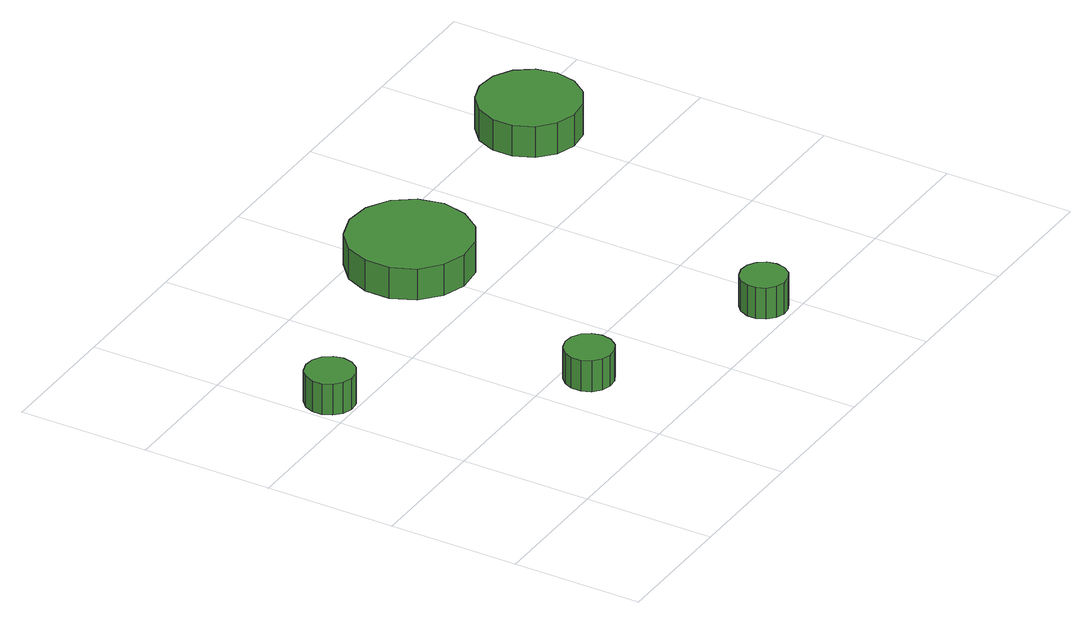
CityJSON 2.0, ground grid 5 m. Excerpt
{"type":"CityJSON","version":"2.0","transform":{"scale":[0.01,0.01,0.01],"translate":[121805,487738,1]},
"CityObjects":{
"tree1":{"type":"SolitaryVegetationObject","attributes":{"function":"something"},"geometry":[{"type":"MultiSurface","lod":"1","boundaries":[[[0,1,2,3,4,5,6,7,8,9,10,11,12,13,14]],[[15,16,17,18,19,20,21,22,23,24,25,26,27,28,29]],[[0,29,28,1]],[[1,28,27,2]],[[2,27,26,3]],[[3,26,25,4]],[[4,25,24,5]],[[5,24,23,6]],[[6,23,22,7]],[[7,22,21,8]],[[8,21,20,9]],[[9,20,19,10]],[[10,19,18,11]],[[11,18,17,12]],[[12,17,16,13]],[[13,16,15,14]],[[14,15,29,0]]]}]},
"tree2":{"type":"SolitaryVegetationObject","attributes":{"function":"something"},"geometry":[{"type":"MultiSurface","lod":"1","boundaries":[[[30,31,32,33,34,35,36,37,38,39,40,41,42,43,44]],[[45,46,47,48,49,50,51,52,53,54,55,56,57,58,59]],[[30,59,58,31]],[[31,58,57,32]],[[32,57,56,33]],[[33,56,55,34]],[[34,55,54,35]],[[35,54,53,36]],[[36,53,52,37]],[[37,52,51,38]],[[38,51,50,39]],[[39,50,49,40]],[[40,49,48,41]],[[41,48,47,42]],[[42,47,46,43]],[[43,46,45,44]],[[44,45,59,30]]]}]},
"tree3":{"type":"SolitaryVegetationObject","attributes":{"function":"something"},"geometry":[{"type":"MultiSurface","lod":"1","boundaries":[[[60,61,62,63,64,65,66,67,68,69,70,71,72,73,74]],[[75,76,77,78,79,80,81,82,83,84,85,86,87,88,89]],[[60,89,88,61]],[[61,88,87,62]],[[62,87,86,63]],[[63,86,85,64]],[[64,85,84,65]],[[65,84,83,66]],[[66,83,82,67]],[[67,82,81,68]],[[68,81,80,69]],[[69,80,79,70]],[[70,79,78,71]],[[71,78,77,72]],[[72,77,76,73]],[[73,76,75,74]],[[74,75,89,60]]]}]},
"tree4":{"type":"SolitaryVegetationObject","attributes":{"function":"something"},"geometry":[{"type":"MultiSurface","lod":"1","boundaries":[[[90,91,92,93,94,95,96,97,98,99,100,101,102,103,104]],[[105,106,107,108,109,110,111,112,113,114,115,116,117,118,119]],[[90,119,118,91]],[[91,118,117,92]],[[92,117,116,93]],[[93,116,115,94]],[[94,115,114,95]],[[95,114,113,96]],[[96,113,112,97]],[[97,112,111,98]],[[98,111,110,99]],[[99,110,109,100]],[[100,109,108,101]],[[101,108,107,102]],[[102,107,106,103]],[[103,106,105,104]],[[104,105,119,90]]]}]},
"tree5":{"type":"SolitaryVegetationObject","attributes":{"function":"something"},"geometry":[{"type":"MultiSurface","lod":"1","boundaries":[[[120,121,122,123,124,125,126,127,128,129,130,131,132,133,134]],[[135,136,137,138,139,140,141,142,143,144,145,146,147,148,149]],[[120,149,148,121]],[[121,148,147,122]],[[122,147,146,123]],[[123,146,145,124]],[[124,145,144,125]],[[125,144,143,126]],[[126,143,142,127]],[[127,142,141,128]],[[128,141,140,129]],[[129,140,139,130]],[[130,139,138,131]],[[131,138,137,132]],[[132,137,136,133]],[[133,136,135,134]],[[134,135,149,120]]]}]}
},
"vertices":[
[194,1100,147],[186,1138,147],[163,1170,147],[129,1189,147],[90,1193,147],[53,1181,147],[24,1155,147],[8,1119,147],[8,1081,147],[24,1045,147],[53,1019,147],[90,1007,147],[129,1011,147],[163,1030,147],[186,1062,147],[186,1062,20],[163,1030,20],[129,1011,20],[90,1007,20],[53,1019,20],[24,1045,20],[8,1081,20],[8,1119,20],[24,1155,20],[53,1181,20],[90,1193,20],[129,1189,20],[163,1170,20],[186,1138,20],[194,1100,20],
[792,400,140],[784,438,140],[762,469,140],[728,488,140],[690,492,140],[654,480,140],[625,454,140],[610,419,140],[610,381,140],[625,346,140],[654,320,140],[690,308,140],[728,312,140],[762,331,140],[784,362,140],[784,362,13],[762,331,13],[728,312,13],[690,308,13],[654,320,13],[625,346,13],[610,381,13],[610,419,13],[625,454,13],[654,480,13],[690,492,13],[728,488,13],[762,469,13],[784,438,13],[792,400,13],
[1235,1300,163],[1214,1395,163],[1157,1474,163],[1072,1523,163],[975,1533,163],[883,1503,163],[810,1438,163],[771,1349,163],[771,1251,163],[810,1162,163],[883,1097,163],[975,1067,163],[1072,1077,163],[1157,1126,163],[1214,1205,163],[1214,1205,36],[1157,1126,36],[1072,1077,36],[975,1067,36],[883,1097,36],[810,1162,36],[771,1251,36],[771,1349,36],[810,1438,36],[883,1503,36],[975,1533,36],[1072,1523,36],[1157,1474,36],[1214,1395,36],[1235,1300,36],
[1488,100,155],[1481,136,155],[1459,166,155],[1427,184,155],[1391,188,155],[1356,176,155],[1329,152,155],[1314,118,155],[1314,82,155],[1329,48,155],[1356,24,155],[1391,12,155],[1427,16,155],[1459,34,155],[1481,64,155],[1481,64,28],[1459,34,28],[1427,16,28],[1391,12,28],[1356,24,28],[1329,48,28],[1314,82,28],[1314,118,28],[1329,152,28],[1356,176,28],[1391,188,28],[1427,184,28],[1459,166,28],[1481,136,28],[1488,100,28],
[2193,1400,156],[2176,1478,156],[2129,1543,156],[2060,1583,156],[1980,1592,156],[1904,1567,156],[1844,1513,156],[1812,1440,156],[1812,1360,156],[1844,1287,156],[1904,1233,156],[1980,1208,156],[2060,1217,156],[2129,1257,156],[2176,1322,156],[2176,1322,29],[2129,1257,29],[2060,1217,29],[1980,1208,29],[1904,1233,29],[1844,1287,29],[1812,1360,29],[1812,1440,29],[1844,1513,29],[1904,1567,29],[1980,1592,29],[2060,1583,29],[2129,1543,29],[2176,1478,29],[2193,1400,29]
]}
